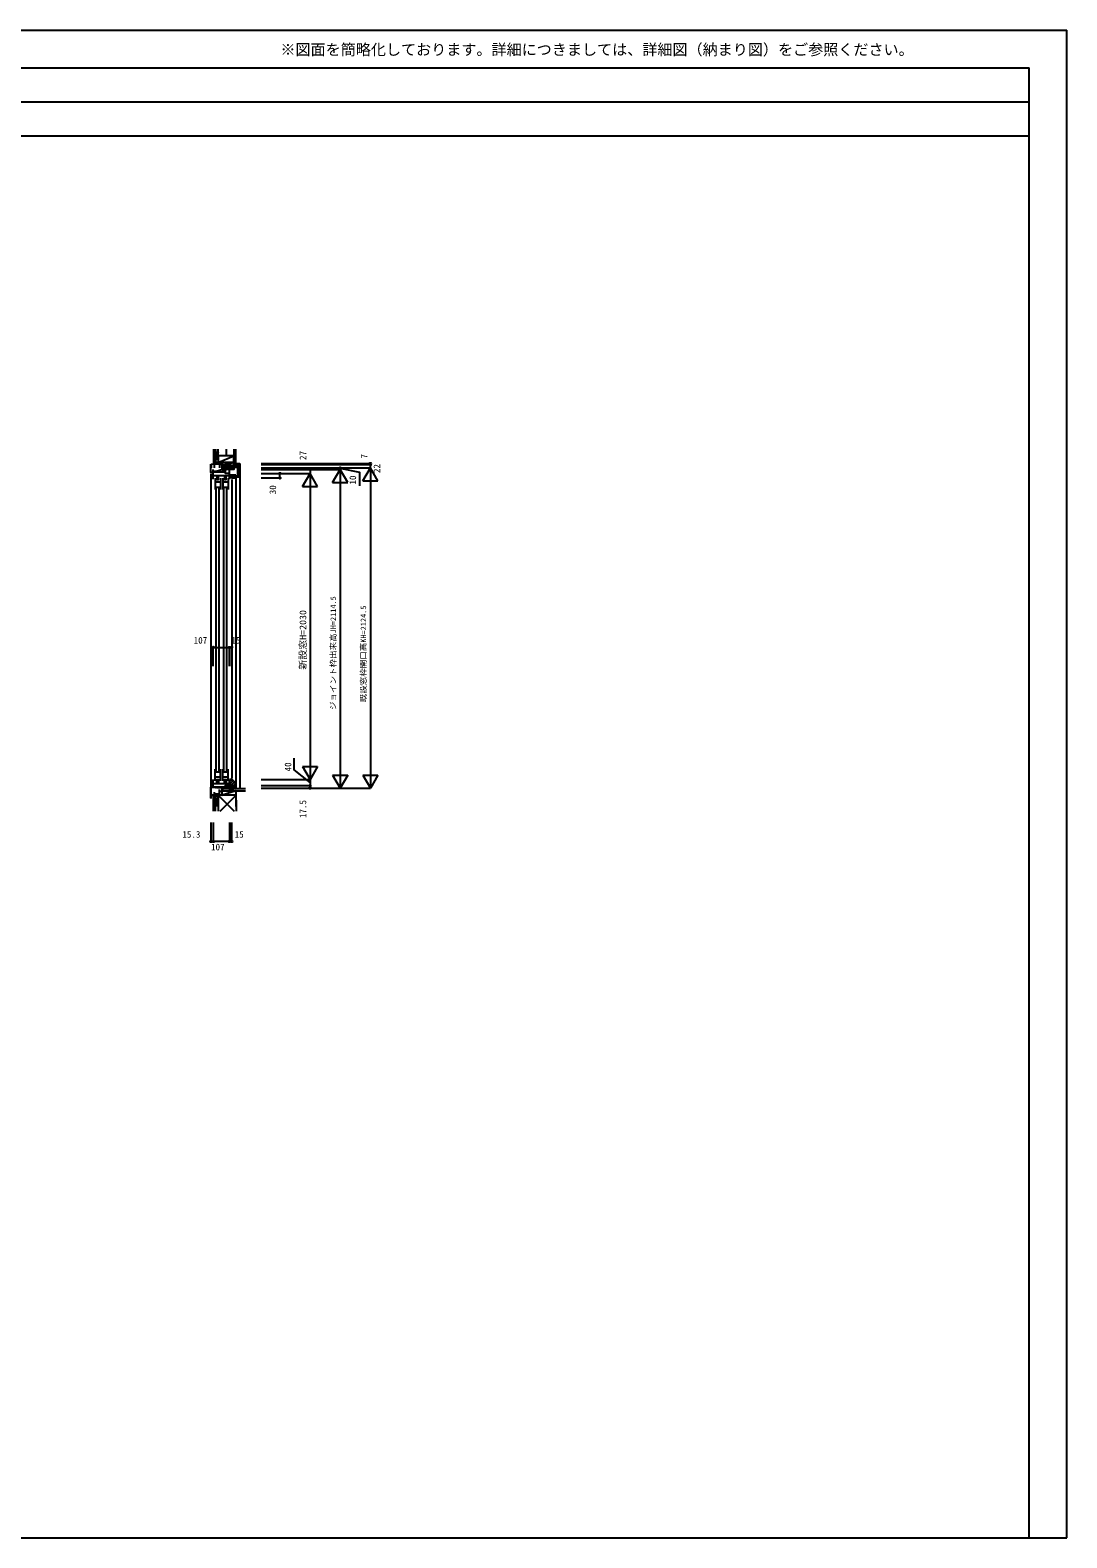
# Model space of a CAD drawing. Units: millimetres, scale not verified. Extents: x -6875 to 6875, y -5000 to 5000.
# Drawn here: x 0 to 6875, y -5000 to 5000 of the extents above; entities that cross this region are included whole.
import ezdxf
from ezdxf.enums import TextEntityAlignment as Align

# ---------------------------------------------------------------- set-up
doc = ezdxf.new("R2010")
doc.units = ezdxf.units.MM
doc.header["$LTSCALE"] = 20
for name, color, linetype in [('0-0_0', 7, 'Continuous'), ('0-5_YKK_C1', 4, 'Continuous'), ('0-6_YKK_C1E', 7, 'Continuous'), ('0-7_YKK_C2', 5, 'Continuous'), ('0-8_YKK_F1', 7, 'Continuous'), ('0-9_YKK_N1', 2, 'Continuous'), ('0-A_YKK_Z1', 7, 'Continuous')]:
    doc.layers.add(name, color=color, linetype=linetype)
doc.styles.add('ＭＳ ゴシック', font='')
doc.styles.get('ＭＳ ゴシック').set_extended_font_data('MS Gothic')

msp = doc.modelspace()

# ---------------------------------------------------------------- linework, layer by layer
at = {"layer": '0-5_YKK_C1'}
for p, q in [((1198.39, 2056.15), (1198.39, -95.25)), ((1214.4, 2069.75), (1214.4, 2086.75)), ((1214.4, 2045.75), (1321.4, 2045.75)), ((1225.9, 2028.75), (1225.9, 1952.75)), ((1225.9, 2003.75), (1261.9, 2003.75)), ((1234.4, 2069.75), (1234.4, 2072.95)), ((1261.9, 2028.75), (1261.9, 1952.75)), ((1276.9, 2028.75), (1276.9, 1952.75)), ((1276.9, 2003.75), (1312.9, 2003.75)), ((1277.9, 2069.75), (1277.9, 2086.75)), ((1277.9, 2083.34), (1281.31, 2086.75)), ((1279.17, 2078.95), (1286.97, 2086.75)), ((1284.83, 2078.95), (1292.63, 2086.75)), ((1290.48, 2078.95), (1295.7, 2084.17)), ((1312.9, 2028.75), (1312.9, 1952.75)), ((1321.4, 2020.75), (1321.4, 2086.75)), ((1336.4, 2019.75), (1336.4, 38.75)), ((1225.9, 1969.75), (1261.9, 1969.75)), ((1231.9, 1965.75), (1231.9, 84.75)), ((1253.9, 84.75), (1253.9, 1965.75)), ((1276.9, 1969.75), (1312.9, 1969.75)), ((1282.9, 1965.75), (1282.9, 84.75)), ((1304.9, 84.75), (1304.9, 1965.75)), ((1214.4, 3.75), (1321.4, 3.75)), ((1225.9, 21.75), (1225.9, 97.75)), ((1225.9, 80.75), (1261.9, 80.75)), ((1225.9, 46.75), (1261.9, 46.75)), ((1261.9, 21.75), (1261.9, 97.75)), ((1276.9, 21.75), (1276.9, 97.75)), ((1276.9, 80.75), (1312.9, 80.75)), ((1276.9, 46.75), (1312.9, 46.75)), ((1312.9, 21.75), (1312.9, 97.75)), ((1321.4, -10.25), (1321.4, 28.75)), ((1296, -26.25), (1296, -10.25)), ((1303.5, -15.75), (1309, -10.25)), ((1304.65, -20.25), (1314.65, -10.25)), ((1310.31, -20.25), (1320.31, -10.25)), ((1315.97, -20.25), (1322.1, -14.12)), ((1335.9, -26.25), (1335.9, -23.05))]:
    msp.add_line(p, q, dxfattribs=at)
for points in [[(1214.4, 2066.15), (1197.4, 2066.15), (1197.4, 2122.15)], [(1351.4, 2086.75), (1277.9, 2086.75), (1234.4, 2072.95), (1214.4, 2072.95)], [(1214.4, 2020.75), (1214.4, 2069.75), (1294.4, 2069.75)], [(1238.4, 2045.75), (1238.4, 2019.75), (1249.4, 2019.75), (1249.4, 2045.75)], [(1295.7, 2086.75), (1295.7, 2078.95), (1277.9, 2078.95)], [(1289.4, 2045.75), (1289.4, 2019.75), (1300.4, 2019.75), (1300.4, 2045.75)], [(1321.4, 2059.75), (1294.4, 2059.75), (1294.4, 2078.95)], [(1336.4, 2032.25), (1336.4, 2029.75), (1321.4, 2029.75)], [(1336.4, -10.25), (1293.9, -10.25), (1293.9, -20.25), (1214.4, -20.25), (1214.4, 28.75)], [(1238.4, 3.75), (1238.4, 29.75), (1249.4, 29.75), (1249.4, 3.75)], [(1289.4, 3.75), (1289.4, 29.75), (1300.4, 29.75), (1300.4, 3.75)], [(1336.4, 26.25), (1336.4, 28.75), (1321.4, 28.75)], [(1199.1, -93.25), (1199.1, -20.25), (1230.5, -20.25)], [(1235.1, -25.85), (1230.5, -25.85), (1230.5, -20.25)], [(1296, -26.25), (1242.6, -26.25), (1242.6, -20.25)], [(1303.5, -10.25), (1303.5, -20.25), (1322.1, -20.25)], [(1351.4, -26.25), (1351.4, -23.05), (1322.1, -23.05), (1322.1, -10.25)]]:
    msp.add_lwpolyline(points, dxfattribs=at)
at = {"layer": '0-6_YKK_C1E'}
for p, q in [((1221.9, 2096.75), (1221.9, 2123.77)), ((1246.4, 2151.75), (1246.4, 2124.55)), ((1256.9, 2096.75), (1256.9, 2126.75)), ((1273.4, 2118.75), (1256.9, 2118.75)), ((1203.4, -80.75), (1203.4, -65.25)), ((1255.5, -73.75), (1203.4, -73.75)), ((1220.2, -53.75), (1220.2, -73.75)), ((1220.2, -64.75), (1255.5, -64.75)), ((1246.4, -93.75), (1246.4, -73.75)), ((1255.5, -73.75), (1255.5, -35.75)), ((1255.5, -46.74), (1273.4, -46.74)), ((1271.4, -28.75), (1288.4, -28.75)), ((1288.4, -27.75), (1288.4, -31.25))]:
    msp.add_line(p, q, dxfattribs=at)
for points in [[(1203.4, 2097.05), (1203.4, 2122.15), (1230.83, 2124.55), (1256.9, 2124.55)], [(1270.9, 2097.75), (1273.4, 2097.75), (1273.4, 2126.75), (1271.4, 2126.75)], [(1271.4, -73.75), (1273.4, -73.75), (1273.4, -28.75)]]:
    msp.add_lwpolyline(points, dxfattribs=at)
at = {"layer": '0-7_YKK_C2'}
for p, q in [((1228.4, 2133.29), (1216.4, 2133.29)), ((1216.4, 2133.29), (1216.4, 2123.29)), ((1229.4, 2133.29), (1216.4, 2133.29)), ((1216.4, 2124.43), (1225.26, 2133.29)), ((1216.4, 2130.09), (1219.6, 2133.29)), ((1221.35, 2123.72), (1226.4, 2128.77)), ((1226.4, 2133.29), (1226.4, 2124.16)), ((1273.4, 2101.19), (1287.96, 2115.75)), ((1289.92, 2099.75), (1305.92, 2115.75)), ((1307.88, 2099.75), (1323.88, 2115.75)), ((1325.84, 2099.75), (1341.84, 2115.75)), ((1343.8, 2099.75), (1359.8, 2115.75)), ((1361.77, 2099.75), (1372.4, 2110.38)), ((1375.16, 2118.75), (1382.16, 2125.75)), ((1377.9, 2103.53), (1386.9, 2112.53)), ((1384.9, 2125.75), (1389.9, 2125.75)), ((1386.9, 2123.75), (1386.9, 2037.75)), ((1389.9, 2125.75), (1389.9, -31.25)), ((1322.4, 2046.91), (1324.84, 2049.35)), ((1326.2, 2032.75), (1342.8, 2049.35)), ((1341.16, 2029.75), (1349.4, 2037.99)), ((1350.9, 2040.61), (1353.04, 2042.75)), ((1354.46, 2043.05), (1360.76, 2049.35)), ((1359.12, 2029.75), (1364.4, 2035.03)), ((1364, 2035.75), (1371, 2042.75)), ((1364.4, 2029.75), (1364.4, -31.25)), ((1377.9, 2085.57), (1386.9, 2094.57)), ((1377.9, 2067.61), (1386.9, 2076.61)), ((1377.9, 2049.65), (1386.9, 2058.65)), ((1381.96, 2035.75), (1386.9, 2040.69)), ((1322.4, 17.84), (1330.81, 26.25)), ((1322.4, -0.12), (1346.33, 23.82)), ((1336.4, 28.75), (1336.4, 26.75)), ((1340.16, 28.75), (1336.4, 28.75)), ((1337.23, -3.25), (1355.31, 14.84)), ((1339.69, -18.75), (1362.4, 3.96)), ((1361.52, 8.63), (1342.28, 27.87)), ((1216.4, -76.95), (1225.46, -67.89)), ((1216.4, -83.75), (1216.4, -72.2)), ((1216.4, -82.61), (1226.4, -72.61)), ((1229.4, -83.75), (1216.4, -83.75)), ((1228.4, -83.75), (1216.4, -83.75)), ((1220.91, -83.75), (1226.4, -78.26)), ((1226.4, -83.75), (1226.4, -70.35)), ((1352.4, -24), (1362.4, -14))]:
    msp.add_line(p, q, dxfattribs=at)
for points in [[(1273.4, 2115.75), (1372.4, 2115.75), (1372.4, 2101.75)], [(1370.4, 2099.75), (1273.4, 2099.75), (1273.4, 2115.75)], [(1384.9, 2035.75), (1350.9, 2035.75), (1350.9, 2042.75), (1377.9, 2042.75), (1377.9, 2118.75), (1364.9, 2118.75), (1364.9, 2125.75), (1384.9, 2125.75)], [(1335.9, 26.25), (1324.4, 26.25), (1322.4, 24.25), (1322.4, -3.25), (1337.4, -3.25), (1337.4, -18.75), (1352.4, -18.75), (1352.4, -26.25), (1357.2, -26.25), (1357.2, -21.25), (1359.9, -21.25), (1359.9, -26.25), (1362.4, -26.25), (1362.4, 6.51)]]:
    msp.add_lwpolyline(points, dxfattribs=at)
msp.add_lwpolyline([(1364.4, 2049.35), (1322.4, 2049.35), (1322.4, 2034.75), (1324.4, 2032.75), (1336.4, 2032.75), (1336.4, 2029.75), (1364.4, 2029.75), (1364.4, 2035.35), (1349.4, 2035.35), (1349.4, 2043.05), (1364.4, 2043.05)], close=True, dxfattribs=at)
for centre, radius, start, end in [((1370.4, 2101.75), 2, 270.00001, 359.99999), ((1384.9, 2123.75), 2, 0.00001, 89.99999), ((1384.9, 2037.75), 2, 270.00001, 359.99999), ((1335.9, 26.75), 0.5, 270, 0), ((1340.16, 25.75), 3, 45, 90), ((1359.4, 6.51), 3, 0, 45)]:
    msp.add_arc(centre, radius, start, end, dxfattribs=at)
at = {"layer": '0-8_YKK_F1'}
for p, q in [((-6875.1, 5000), (6874.9, 5000)), ((6874.9, -5000), (6874.9, 5000)), ((-6875.1, 4750), (6624.9, 4750)), ((6624.9, -5000), (6624.9, 4750)), ((-6875.1, 4525), (6624.9, 4525)), ((-6875.1, 4300), (6624.9, 4300)), ((-6875.1, -5000), (6874.9, -5000))]:
    msp.add_line(p, q, dxfattribs=at)
at = {"layer": '0-9_YKK_N1'}
for p, q in [((1530.9, 2125.75), (2255.9, 2125.75)), ((1530.9, 2118.75), (2255.9, 2118.75)), ((1530.9, 2096.75), (2255.9, 2096.75)), ((1530.9, 2086.75), (2055.9, 2086.75)), ((1530.9, 2059.75), (1855.9, 2059.75)), ((1530.9, 2029.75), (1655.9, 2029.75)), ((1655.9, 2029.75), (1655.9, 2059.75)), ((1805.9, 1973.15), (1855.9, 2059.75)), ((1855.9, 2086.75), (1855.9, 2059.75)), ((1905.9, 1973.15), (1855.9, 2059.75)), ((1855.9, 2059.75), (1855.9, 29.75)), ((2005.9, 2000.15), (2055.9, 2086.75)), ((2005.9, 2000.15), (2105.9, 2000.15)), ((2055.9, 2086.75), (2055.9, 2096.75)), ((2055.9, 2086.75), (2055.9, -27.75)), ((2105.9, 2000.15), (2055.9, 2086.75)), ((2205.9, 2010.15), (2255.9, 2096.75)), ((2205.9, 2010.15), (2305.9, 2010.15)), ((2255.9, 2096.75), (2255.9, -27.75)), ((2305.9, 2010.15), (2255.9, 2096.75)), ((1805.9, 1973.15), (1905.9, 1973.15)), ((1214.4, 905.88), (1321.4, 905.88)), ((1214.4, 780.88), (1214.4, 905.88)), ((1321.4, 780.88), (1321.4, 905.88)), ((1321.4, 905.88), (1336.4, 905.88)), ((1336.4, 780.88), (1336.4, 905.88)), ((1805.9, 116.35), (1905.9, 116.35)), ((1805.9, 116.35), (1855.9, 29.75)), ((1905.9, 116.35), (1855.9, 29.75)), ((1530.9, 29.75), (1855.9, 29.75)), ((2005.9, 58.85), (2105.9, 58.85)), ((2005.9, 58.85), (2055.9, -27.75)), ((2105.9, 58.85), (2055.9, -27.75)), ((2205.9, 58.85), (2305.9, 58.85)), ((2205.9, 58.85), (2255.9, -27.75)), ((2305.9, 58.85), (2255.9, -27.75)), ((1530.9, -10.25), (1855.9, -10.25)), ((1530.9, -27.75), (2255.9, -27.75)), ((1199.1, -256.25), (1199.1, -381.25)), ((1214.4, -256.25), (1214.4, -381.25)), ((1321.4, -256.25), (1321.4, -381.25)), ((1336.4, -381.25), (1336.4, -256.25)), ((1199.1, -381.25), (1214.4, -381.25)), ((1321.4, -381.25), (1214.4, -381.25)), ((1336.4, -381.25), (1321.4, -381.25))]:
    msp.add_line(p, q, dxfattribs=at)
for points in [[(2255.9, 2096.75), (2255.9, 2118.75), (2255.9, 2125.75)], [(2185.59, 1976.64), (2185.59, 2066.05), (2055.9, 2091.75)], [(1855.9, 9.75), (1750.83, 93.45), (1750.83, 171.67)], [(1855.9, 29.75), (1855.9, -10.25), (1855.9, -27.75)]]:
    msp.add_lwpolyline(points, dxfattribs=at)
for centre, radius in [((2055.9, 2096.75), 5), ((2255.9, 2125.75), 5), ((2255.9, 2118.75), 5), ((1655.9, 2059.75), 5), ((1655.9, 2029.75), 5), ((1855.9, 2086.75), 5), ((1214.4, 905.99), 5), ((1321.4, 905.88), 5), ((1336.4, 905.88), 5), ((1855.9, -10.25), 5), ((1855.9, -27.75), 5), ((1199.1, -381.36), 5), ((1199.1, -381.25), 0.106), ((1214.4, -381.25), 5), ((1321.4, -381.25), 5), ((1336.4, -381.25), 5)]:
    msp.add_circle(centre, radius, dxfattribs=at)
at = {"layer": '0-A_YKK_Z1'}
for p, q in [((1216.4, 2219.98), (1216.4, 2133.29)), ((1228.4, 2219.98), (1228.4, 2133.29)), ((1246.4, 2176.75), (1246.4, 2219.74)), ((1298.9, 2219.98), (1298.9, 2176.75)), ((1351.4, 2219.98), (1351.4, 2115.75)), ((1364.9, 2115.75), (1364.9, 2219.98)), ((1246.4, 2199.98), (1228.4, 2154.98)), ((1228.4, 2199.98), (1246.4, 2199.98)), ((1228.4, 2199.98), (1228.4, 2154.98)), ((1245.5, 2133.29), (1229.4, 2133.29)), ((1246.4, 2131.75), (1351.4, 2176.75)), ((1273.4, 2131.75), (1246.4, 2131.75)), ((1246.4, 2130.29), (1246.4, 2126.75)), ((1273.4, 2115.75), (1351.4, 2131.75)), ((1351.4, 2131.75), (1274.4, 2131.75)), ((1351.4, 2099.75), (1273.4, 2086.75)), ((1216.4, -181.25), (1216.4, -83.75)), ((1228.4, -181.25), (1228.4, -83.75)), ((1246.4, -96.75), (1228.4, -141.75)), ((1228.4, -96.75), (1246.4, -96.75)), ((1228.4, -96.75), (1228.4, -141.75)), ((1245.5, -83.75), (1229.4, -83.75)), ((1246.4, -73.75), (1353.9, -181.25)), ((1246.4, -80.75), (1246.4, -75.1)), ((1246.4, -141.75), (1246.4, -96.75)), ((1258.9, -181.25), (1366.4, -73.75)), ((1366.4, -46.25), (1273.4, -73.75)), ((1366.4, -73.75), (1273.4, -73.75)), ((1317.1, -27.75), (1288.4, -31.25)), ((1351.4, -26.25), (1317.1, -31.25)), ((1366.4, -73.75), (1366.4, -46.25)), ((1228.4, -141.75), (1246.4, -141.75)), ((1366.4, -106.25), (1366.4, -181.25))]:
    msp.add_line(p, q, dxfattribs=at)
for points in [[(1228.4, 2154.98), (1246.4, 2154.98), (1246.4, 2199.98)], [(1273.4, 2126.75), (1246.4, 2126.75), (1246.4, 2131.75)], [(1273.4, 2126.75), (1273.4, 2131.75), (1246.4, 2126.75)], [(1273.4, 2131.75), (1273.4, 2115.75), (1351.4, 2115.75)], [(1366.4, -148.75), (1366.4, -73.75), (1246.4, -73.75), (1246.4, -181.25)], [(1273.4, -73.75), (1273.4, -46.25), (1366.4, -46.25)], [(1427.4, -31.25), (1274.4, -31.25), (1274.4, -46.25), (1427.4, -46.25)]]:
    msp.add_lwpolyline(points, dxfattribs=at)
for points in [[(1351.4, 2131.75), (1351.4, 2176.75), (1246.4, 2176.75), (1246.4, 2131.75)], [(1273.4, 2099.75), (1351.4, 2099.75), (1351.4, 2086.75), (1273.4, 2086.75)], [(1288.4, -27.75), (1317.1, -27.75), (1317.1, -31.25), (1288.4, -31.25)], [(1351.4, -26.25), (1317.1, -26.25), (1317.1, -31.25), (1351.4, -31.25)]]:
    msp.add_lwpolyline(points, close=True, dxfattribs=at)

# ---------------------------------------------------------------- texts
at = {"layer": '0-0_0', "style": 'ＭＳ ゴシック'}
msp.add_text('※図面を簡略化しております。詳細につきましては、詳細図（納まり図）をご参照ください。', height=73.31, dxfattribs=at).set_placement((1659.61, 4812.5), align=Align.BOTTOM_LEFT)
at = {"layer": '0-9_YKK_N1', "style": 'ＭＳ ゴシック'}
for s, p in [('27', (1843.9, 2149)), ('7', (2248.9, 2159)), ('22', (2334.39, 2062.41)), ('10', (2174.54, 1986.31)), ('30', (1643.9, 1921.73)), ('40', (1745.03, 83.68)), ('17.5', (1843.9, -225.89))]:
    msp.add_text(s, height=43.99, rotation=90, dxfattribs=at).set_placement(p, align=Align.BOTTOM_LEFT)
at = {"layer": '0-9_YKK_N1', "style": 'ＭＳ ゴシック', "width": 1.1}
for s, height, p in [('ジョイント枠出来高JH=2114.5', 36.66, (2038.9, 490.65)), ('新設窓H=2030', 43.99, (1843.9, 758.17)), ('既設窓枠開口高KH=2124.5', 36.66, (2238.9, 541.78))]:
    msp.add_text(s, height=height, rotation=90, dxfattribs=at).set_placement(p, align=Align.BOTTOM_LEFT)
at = {"layer": '0-9_YKK_N1', "style": 'ＭＳ ゴシック'}
for s, p in [('107', (1084.4, 917.99)), ('15', (1334.33, 917.99)), ('15.3', (1009.34, -369.25)), ('107', (1199.45, -453.25)), ('15', (1356.49, -369.25))]:
    msp.add_text(s, height=43.99, dxfattribs=at).set_placement(p, align=Align.BOTTOM_LEFT)

doc.saveas('drawing.dxf')
